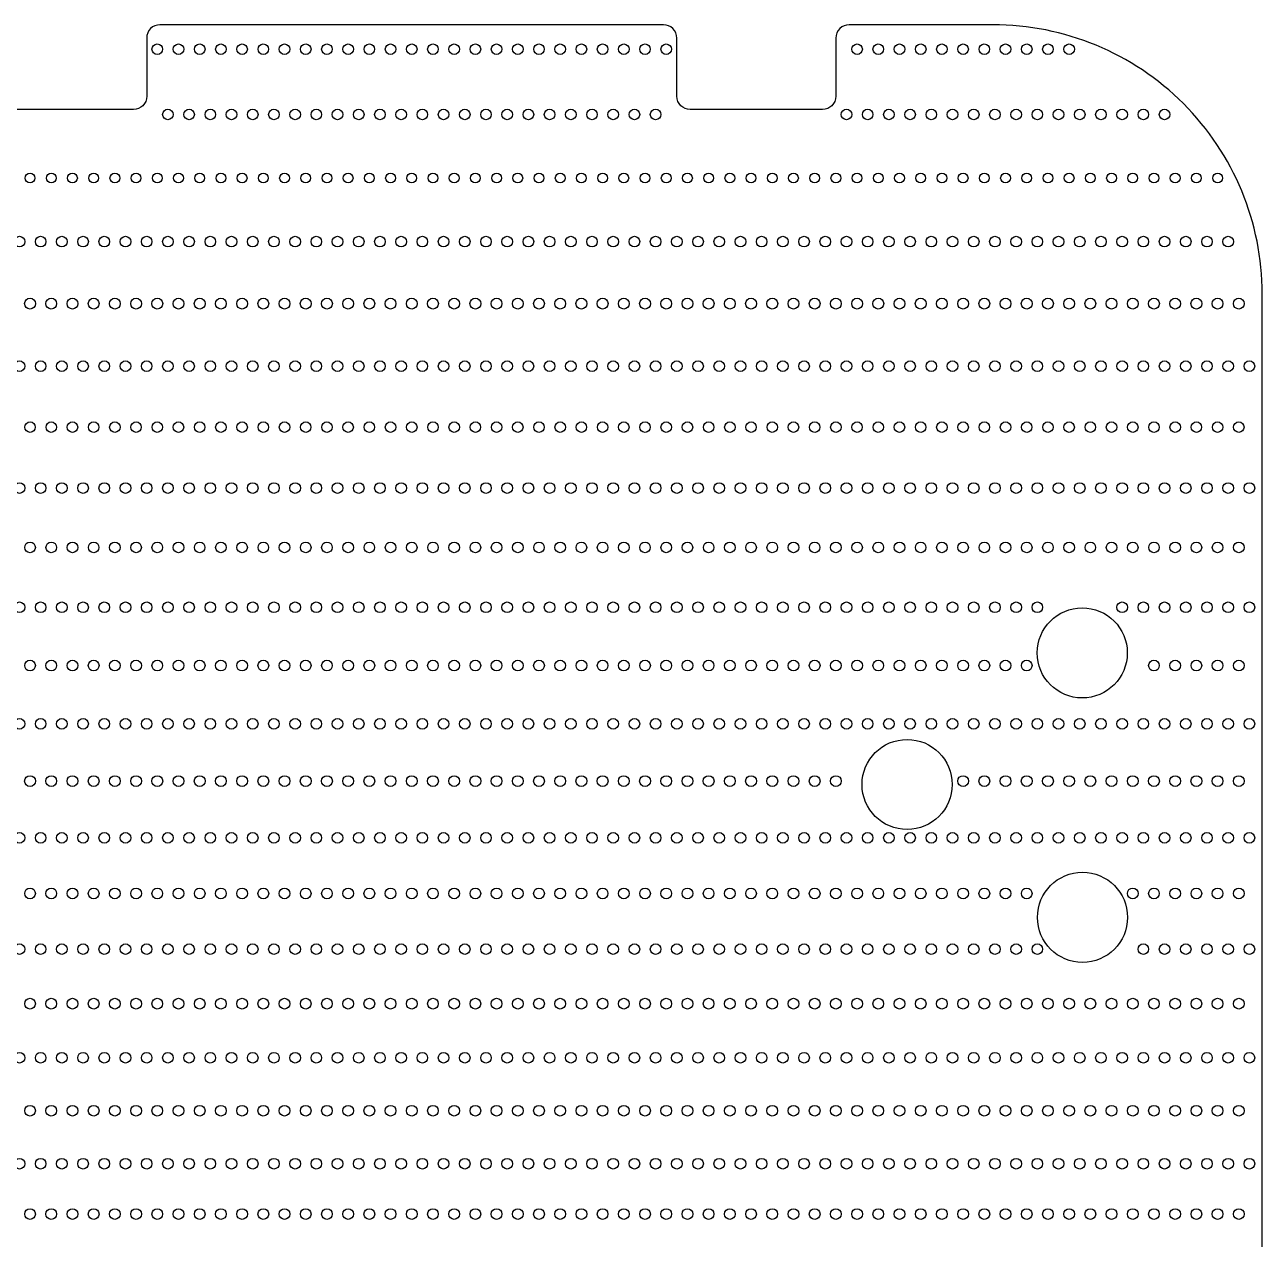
# Model space of a CAD drawing. Extents: x -22.5 to 22.5, y -22.5 to 22.5.
# Drawn here: x -0.8 to 22.54, y -0.38 to 22.54 of the extents above; entities that cross this region are included whole.
import ezdxf

# ---------------------------------------------------------------- set-up
doc = ezdxf.new("R2010")
doc.units = 0
doc.layers.add('AREA ENGRAVE', color=1, linetype='continuous')
doc.layers.add('CUT', color=7, linetype='continuous')

# ---------------------------------------------------------------- blocks, each defined once
blk = doc.blocks.new('SKETCH024')
at = {"layer": 'CUT', "color": 0}
blk.add_lwpolyline([(-17.463, -22.543), (17.463, -22.543, 0.414214), (22.542, -17.463), (22.542, 17.463, 0.414214), (17.463, 22.542), (14.75, 22.542, 0.414214), (14.5, 22.292), (14.5, 21.192, -0.414214), (14.25, 20.942), (11.75, 20.942, -0.414214), (11.5, 21.192), (11.5, 22.292, 0.414214), (11.25, 22.542), (1.75, 22.542, 0.414214), (1.5, 22.292), (1.5, 21.192, -0.414214), (1.25, 20.942), (-1.25, 20.942, -0.414214)], format="xyb", dxfattribs=at)
for centre in [(19.147, 10.689), (15.844, 8.206), (19.152, 5.699)]:
    blk.add_circle(centre, 0.85, dxfattribs=at)
blk = doc.blocks.new('SKETCH048')
at = {"layer": 'AREA ENGRAVE', "color": 1}
for centre, radius in [((1.7, 22.08), 0.1), ((2.1, 22.08), 0.1), ((2.5, 22.08), 0.1), ((2.9, 22.08), 0.1), ((3.3, 22.08), 0.1), ((3.7, 22.08), 0.1), ((4.1, 22.08), 0.1), ((4.5, 22.08), 0.1), ((4.9, 22.08), 0.1), ((5.3, 22.08), 0.1), ((5.7, 22.08), 0.1), ((6.1, 22.08), 0.1), ((6.5, 22.08), 0.1), ((6.9, 22.08), 0.1), ((7.3, 22.08), 0.1), ((7.7, 22.08), 0.1), ((8.1, 22.08), 0.1), ((8.5, 22.08), 0.1), ((8.9, 22.08), 0.1), ((9.3, 22.08), 0.1), ((9.7, 22.08), 0.1), ((10.1, 22.08), 0.1), ((10.5, 22.08), 0.1), ((10.9, 22.08), 0.1), ((11.3, 22.08), 0.1), ((14.9, 22.08), 0.1), ((15.3, 22.08), 0.1), ((15.7, 22.08), 0.1), ((16.1, 22.08), 0.1), ((16.5, 22.08), 0.1), ((16.9, 22.08), 0.1), ((17.3, 22.08), 0.1), ((17.7, 22.08), 0.1), ((18.1, 22.08), 0.1), ((18.5, 22.08), 0.1), ((18.9, 22.08), 0.1), ((1.9, 20.85), 0.1), ((2.3, 20.85), 0.1), ((2.7, 20.85), 0.1), ((3.1, 20.85), 0.1), ((3.5, 20.85), 0.1), ((3.9, 20.85), 0.1), ((4.3, 20.85), 0.1), ((4.7, 20.85), 0.1), ((5.1, 20.85), 0.1), ((5.5, 20.85), 0.1), ((5.9, 20.85), 0.1), ((6.3, 20.85), 0.1), ((6.7, 20.85), 0.1), ((7.1, 20.85), 0.1), ((7.5, 20.85), 0.1), ((7.9, 20.85), 0.1), ((8.3, 20.85), 0.1), ((8.7, 20.85), 0.1), ((9.1, 20.85), 0.1), ((9.5, 20.85), 0.1), ((9.9, 20.85), 0.1), ((10.3, 20.85), 0.1), ((10.7, 20.85), 0.1), ((11.1, 20.85), 0.1), ((14.7, 20.85), 0.1), ((15.1, 20.85), 0.1), ((15.5, 20.85), 0.1), ((15.9, 20.85), 0.1), ((16.3, 20.85), 0.1), ((16.7, 20.85), 0.1), ((17.1, 20.85), 0.1), ((17.5, 20.85), 0.1), ((17.9, 20.85), 0.1), ((18.3, 20.85), 0.1), ((18.7, 20.85), 0.1), ((19.1, 20.85), 0.1), ((19.5, 20.85), 0.1), ((19.9, 20.85), 0.1), ((20.3, 20.85), 0.1), ((20.7, 20.85), 0.1), ((-0.7, 19.65), 0.0924), ((-0.3, 19.65), 0.0924), ((0.1, 19.65), 0.0924), ((0.5, 19.65), 0.0924), ((0.9, 19.65), 0.0924), ((1.3, 19.65), 0.0924), ((1.7, 19.65), 0.0924), ((2.1, 19.65), 0.0924), ((2.5, 19.65), 0.0924), ((2.9, 19.65), 0.0924), ((3.3, 19.65), 0.0924), ((3.7, 19.65), 0.0924), ((4.1, 19.65), 0.0924), ((4.5, 19.65), 0.0924), ((4.9, 19.65), 0.0924), ((5.3, 19.65), 0.0924), ((5.7, 19.65), 0.0924), ((6.1, 19.65), 0.0924), ((6.5, 19.65), 0.0924), ((6.9, 19.65), 0.0924), ((7.3, 19.65), 0.0924), ((7.7, 19.65), 0.0924), ((8.1, 19.65), 0.0924), ((8.5, 19.65), 0.0924), ((8.9, 19.65), 0.0924), ((9.3, 19.65), 0.0924), ((9.7, 19.65), 0.0924), ((10.1, 19.65), 0.0924), ((10.5, 19.65), 0.0924), ((10.9, 19.65), 0.0924), ((11.3, 19.65), 0.0924), ((11.7, 19.65), 0.0924), ((12.1, 19.65), 0.0924), ((12.5, 19.65), 0.0924), ((12.9, 19.65), 0.0924), ((13.3, 19.65), 0.0924), ((13.7, 19.65), 0.0924), ((14.1, 19.65), 0.0924), ((14.5, 19.65), 0.0924), ((14.9, 19.65), 0.0924), ((15.3, 19.65), 0.0924), ((15.7, 19.65), 0.0924), ((16.1, 19.65), 0.0924), ((16.5, 19.65), 0.0924), ((16.9, 19.65), 0.0924), ((17.3, 19.65), 0.0924), ((17.7, 19.65), 0.0924), ((18.1, 19.65), 0.0924), ((18.5, 19.65), 0.0924), ((18.9, 19.65), 0.0924), ((19.3, 19.65), 0.0924), ((19.7, 19.65), 0.0924), ((20.1, 19.65), 0.0924), ((20.5, 19.65), 0.0924), ((20.9, 19.65), 0.0924), ((21.3, 19.65), 0.0924), ((21.7, 19.65), 0.0924), ((-0.9, 18.45), 0.1), ((-0.5, 18.45), 0.1), ((-0.1, 18.45), 0.1), ((0.3, 18.45), 0.1), ((0.7, 18.45), 0.1), ((1.1, 18.45), 0.1), ((1.5, 18.45), 0.1), ((1.9, 18.45), 0.1), ((2.3, 18.45), 0.1), ((2.7, 18.45), 0.1), ((3.1, 18.45), 0.1), ((3.5, 18.45), 0.1), ((3.9, 18.45), 0.1), ((4.3, 18.45), 0.1), ((4.7, 18.45), 0.1), ((5.1, 18.45), 0.1), ((5.5, 18.45), 0.1), ((5.9, 18.45), 0.1), ((6.3, 18.45), 0.1), ((6.7, 18.45), 0.1), ((7.1, 18.45), 0.1), ((7.5, 18.45), 0.1), ((7.9, 18.45), 0.1), ((8.3, 18.45), 0.1), ((8.7, 18.45), 0.1), ((9.1, 18.45), 0.1), ((9.5, 18.45), 0.1), ((9.9, 18.45), 0.1), ((10.3, 18.45), 0.1), ((10.7, 18.45), 0.1), ((11.1, 18.45), 0.1), ((11.5, 18.45), 0.1), ((11.9, 18.45), 0.1), ((12.3, 18.45), 0.1), ((12.7, 18.45), 0.1), ((13.1, 18.45), 0.1), ((13.5, 18.45), 0.1), ((13.9, 18.45), 0.1), ((14.3, 18.45), 0.1), ((14.7, 18.45), 0.1), ((15.1, 18.45), 0.1), ((15.5, 18.45), 0.1), ((15.9, 18.45), 0.1), ((16.3, 18.45), 0.1), ((16.7, 18.45), 0.1), ((17.1, 18.45), 0.1), ((17.5, 18.45), 0.1), ((17.9, 18.45), 0.1), ((18.3, 18.45), 0.1), ((18.7, 18.45), 0.1), ((19.1, 18.45), 0.1), ((19.5, 18.45), 0.1), ((19.9, 18.45), 0.1), ((20.3, 18.45), 0.1), ((20.7, 18.45), 0.1), ((21.1, 18.45), 0.1), ((21.5, 18.45), 0.1), ((21.9, 18.45), 0.1), ((-0.7, 17.28), 0.102), ((-0.3, 17.28), 0.102), ((0.1, 17.28), 0.102), ((0.5, 17.28), 0.102), ((0.9, 17.28), 0.102), ((1.3, 17.28), 0.102), ((1.7, 17.28), 0.102), ((2.1, 17.28), 0.102), ((2.5, 17.28), 0.102), ((2.9, 17.28), 0.102), ((3.3, 17.28), 0.102), ((3.7, 17.28), 0.102), ((4.1, 17.28), 0.102), ((4.5, 17.28), 0.102), ((4.9, 17.28), 0.102), ((5.3, 17.28), 0.102), ((5.7, 17.28), 0.102), ((6.1, 17.28), 0.102), ((6.5, 17.28), 0.102), ((6.9, 17.28), 0.102), ((7.3, 17.28), 0.102), ((7.7, 17.28), 0.102), ((8.1, 17.28), 0.102), ((8.5, 17.28), 0.102), ((8.9, 17.28), 0.102), ((9.3, 17.28), 0.102), ((9.7, 17.28), 0.102), ((10.1, 17.28), 0.102), ((10.5, 17.28), 0.102), ((10.9, 17.28), 0.102), ((11.3, 17.28), 0.102), ((11.7, 17.28), 0.102), ((12.1, 17.28), 0.102), ((12.5, 17.28), 0.102), ((12.9, 17.28), 0.102), ((13.3, 17.28), 0.102), ((13.7, 17.28), 0.102), ((14.1, 17.28), 0.102), ((14.5, 17.28), 0.102), ((14.9, 17.28), 0.102), ((15.3, 17.28), 0.102), ((15.7, 17.28), 0.102), ((16.1, 17.28), 0.102), ((16.5, 17.28), 0.102), ((16.9, 17.28), 0.102), ((17.3, 17.28), 0.102), ((17.7, 17.28), 0.102), ((18.1, 17.28), 0.102), ((18.5, 17.28), 0.102), ((18.9, 17.28), 0.102), ((19.3, 17.28), 0.102), ((19.7, 17.28), 0.102), ((20.1, 17.28), 0.102), ((20.5, 17.28), 0.102), ((20.9, 17.28), 0.102), ((21.3, 17.28), 0.102), ((21.7, 17.28), 0.102), ((22.1, 17.28), 0.102), ((-0.9, 16.1), 0.1), ((-0.5, 16.1), 0.1), ((-0.1, 16.1), 0.1), ((0.3, 16.1), 0.1), ((0.7, 16.1), 0.1), ((1.1, 16.1), 0.1), ((1.5, 16.1), 0.1), ((1.9, 16.1), 0.1), ((2.3, 16.1), 0.1), ((2.7, 16.1), 0.1), ((3.1, 16.1), 0.1), ((3.5, 16.1), 0.1), ((3.9, 16.1), 0.1), ((4.3, 16.1), 0.1), ((4.7, 16.1), 0.1), ((5.1, 16.1), 0.1), ((5.5, 16.1), 0.1), ((5.9, 16.1), 0.1), ((6.3, 16.1), 0.1), ((6.7, 16.1), 0.1), ((7.1, 16.1), 0.1), ((7.5, 16.1), 0.1), ((7.9, 16.1), 0.1), ((8.3, 16.1), 0.1), ((8.7, 16.1), 0.1), ((9.1, 16.1), 0.1), ((9.5, 16.1), 0.1), ((9.9, 16.1), 0.1), ((10.3, 16.1), 0.1), ((10.7, 16.1), 0.1), ((11.1, 16.1), 0.1), ((11.5, 16.1), 0.1), ((11.9, 16.1), 0.1), ((12.3, 16.1), 0.1), ((12.7, 16.1), 0.1), ((13.1, 16.1), 0.1), ((13.5, 16.1), 0.1), ((13.9, 16.1), 0.1), ((14.3, 16.1), 0.1), ((14.7, 16.1), 0.1), ((15.1, 16.1), 0.1), ((15.5, 16.1), 0.1), ((15.9, 16.1), 0.1), ((16.3, 16.1), 0.1), ((16.7, 16.1), 0.1), ((17.1, 16.1), 0.1), ((17.5, 16.1), 0.1), ((17.9, 16.1), 0.1), ((18.3, 16.1), 0.1), ((18.7, 16.1), 0.1), ((19.1, 16.1), 0.1), ((19.5, 16.1), 0.1), ((19.9, 16.1), 0.1), ((20.3, 16.1), 0.1), ((20.7, 16.1), 0.1), ((21.1, 16.1), 0.1), ((21.5, 16.1), 0.1), ((21.9, 16.1), 0.1), ((22.3, 16.1), 0.1), ((-0.7, 14.95), 0.0989), ((-0.3, 14.95), 0.0989), ((0.1, 14.95), 0.0989), ((0.5, 14.95), 0.0989), ((0.9, 14.95), 0.0989), ((1.3, 14.95), 0.0989), ((1.7, 14.95), 0.0989), ((2.1, 14.95), 0.0989), ((2.5, 14.95), 0.0989), ((2.9, 14.95), 0.0989), ((3.3, 14.95), 0.0989), ((3.7, 14.95), 0.0989), ((4.1, 14.95), 0.0989), ((4.5, 14.95), 0.0989), ((4.9, 14.95), 0.0989), ((5.3, 14.95), 0.0989), ((5.7, 14.95), 0.0989), ((6.1, 14.95), 0.0989), ((6.5, 14.95), 0.0989), ((6.9, 14.95), 0.0989), ((7.3, 14.95), 0.0989), ((7.7, 14.95), 0.0989), ((8.1, 14.95), 0.0989), ((8.5, 14.95), 0.0989), ((8.9, 14.95), 0.0989), ((9.3, 14.95), 0.0989), ((9.7, 14.95), 0.0989), ((10.1, 14.95), 0.0989), ((10.5, 14.95), 0.0989), ((10.9, 14.95), 0.0989), ((11.3, 14.95), 0.0989), ((11.7, 14.95), 0.0989), ((12.1, 14.95), 0.0989), ((12.5, 14.95), 0.0989), ((12.9, 14.95), 0.0989), ((13.3, 14.95), 0.0989), ((13.7, 14.95), 0.0989), ((14.1, 14.95), 0.0989), ((14.5, 14.95), 0.0989), ((14.9, 14.95), 0.0989), ((15.3, 14.95), 0.0989), ((15.7, 14.95), 0.0989), ((16.1, 14.95), 0.0989), ((16.5, 14.95), 0.0989), ((16.9, 14.95), 0.0989), ((17.3, 14.95), 0.0989), ((17.7, 14.95), 0.0989), ((18.1, 14.95), 0.0989), ((18.5, 14.95), 0.0989), ((18.9, 14.95), 0.0989), ((19.3, 14.95), 0.0989), ((19.7, 14.95), 0.0989), ((20.1, 14.95), 0.0989), ((20.5, 14.95), 0.0989), ((20.9, 14.95), 0.0989), ((21.3, 14.95), 0.0989), ((21.7, 14.95), 0.0989), ((22.1, 14.95), 0.0989), ((-0.9, 13.8), 0.1), ((-0.5, 13.8), 0.1), ((-0.1, 13.8), 0.1), ((0.3, 13.8), 0.1), ((0.7, 13.8), 0.1), ((1.1, 13.8), 0.1), ((1.5, 13.8), 0.1), ((1.9, 13.8), 0.1), ((2.3, 13.8), 0.1), ((2.7, 13.8), 0.1), ((3.1, 13.8), 0.1), ((3.5, 13.8), 0.1), ((3.9, 13.8), 0.1), ((4.3, 13.8), 0.1), ((4.7, 13.8), 0.1), ((5.1, 13.8), 0.1), ((5.5, 13.8), 0.1), ((5.9, 13.8), 0.1), ((6.3, 13.8), 0.1), ((6.7, 13.8), 0.1), ((7.1, 13.8), 0.1), ((7.5, 13.8), 0.1), ((7.9, 13.8), 0.1), ((8.3, 13.8), 0.1), ((8.7, 13.8), 0.1), ((9.1, 13.8), 0.1), ((9.5, 13.8), 0.1), ((9.9, 13.8), 0.1), ((10.3, 13.8), 0.1), ((10.7, 13.8), 0.1), ((11.1, 13.8), 0.1), ((11.5, 13.8), 0.1), ((11.9, 13.8), 0.1), ((12.3, 13.8), 0.1), ((12.7, 13.8), 0.1), ((13.1, 13.8), 0.1), ((13.5, 13.8), 0.1), ((13.9, 13.8), 0.1), ((14.3, 13.8), 0.1), ((14.7, 13.8), 0.1), ((15.1, 13.8), 0.1), ((15.5, 13.8), 0.1), ((15.9, 13.8), 0.1), ((16.3, 13.8), 0.1), ((16.7, 13.8), 0.1), ((17.1, 13.8), 0.1), ((17.5, 13.8), 0.1), ((17.9, 13.8), 0.1), ((18.3, 13.8), 0.1), ((18.7, 13.8), 0.1), ((19.1, 13.8), 0.1), ((19.5, 13.8), 0.1), ((19.9, 13.8), 0.1), ((20.3, 13.8), 0.1), ((20.7, 13.8), 0.1), ((21.1, 13.8), 0.1), ((21.5, 13.8), 0.1), ((21.9, 13.8), 0.1), ((22.3, 13.8), 0.1), ((-0.7, 12.68), 0.0999), ((-0.3, 12.68), 0.0999), ((0.1, 12.68), 0.0999), ((0.5, 12.68), 0.0999), ((0.9, 12.68), 0.0999), ((1.3, 12.68), 0.0999), ((1.7, 12.68), 0.0999), ((2.1, 12.68), 0.0999), ((2.5, 12.68), 0.0999), ((2.9, 12.68), 0.0999), ((3.3, 12.68), 0.0999), ((3.7, 12.68), 0.0999), ((4.1, 12.68), 0.0999), ((4.5, 12.68), 0.0999), ((4.9, 12.68), 0.0999), ((5.3, 12.68), 0.0999), ((5.7, 12.68), 0.0999), ((6.1, 12.68), 0.0999), ((6.5, 12.68), 0.0999), ((6.9, 12.68), 0.0999), ((7.3, 12.68), 0.0999), ((7.7, 12.68), 0.0999), ((8.1, 12.68), 0.0999), ((8.5, 12.68), 0.0999), ((8.9, 12.68), 0.0999), ((9.3, 12.68), 0.0999), ((9.7, 12.68), 0.0999), ((10.1, 12.68), 0.0999), ((10.5, 12.68), 0.0999), ((10.9, 12.68), 0.0999), ((11.3, 12.68), 0.0999), ((11.7, 12.68), 0.0999), ((12.1, 12.68), 0.0999), ((12.5, 12.68), 0.0999), ((12.9, 12.68), 0.0999), ((13.3, 12.68), 0.0999), ((13.7, 12.68), 0.0999), ((14.1, 12.68), 0.0999), ((14.5, 12.68), 0.0999), ((14.9, 12.68), 0.0999), ((15.3, 12.68), 0.0999), ((15.7, 12.68), 0.0999), ((16.1, 12.68), 0.0999), ((16.5, 12.68), 0.0999), ((16.9, 12.68), 0.0999), ((17.3, 12.68), 0.0999), ((17.7, 12.68), 0.0999), ((18.1, 12.68), 0.0999), ((18.5, 12.68), 0.0999), ((18.9, 12.68), 0.0999), ((19.3, 12.68), 0.0999), ((19.7, 12.68), 0.0999), ((20.1, 12.68), 0.0999), ((20.5, 12.68), 0.0999), ((20.9, 12.68), 0.0999), ((21.3, 12.68), 0.0999), ((21.7, 12.68), 0.0999), ((22.1, 12.68), 0.0999), ((-0.9, 11.55), 0.1), ((-0.5, 11.55), 0.1), ((-0.1, 11.55), 0.1), ((0.3, 11.55), 0.1), ((0.7, 11.55), 0.1), ((1.1, 11.55), 0.1), ((1.5, 11.55), 0.1), ((1.9, 11.55), 0.1), ((2.3, 11.55), 0.1), ((2.7, 11.55), 0.1), ((3.1, 11.55), 0.1), ((3.5, 11.55), 0.1), ((3.9, 11.55), 0.1), ((4.3, 11.55), 0.1), ((4.7, 11.55), 0.1), ((5.1, 11.55), 0.1), ((5.5, 11.55), 0.1), ((5.9, 11.55), 0.1), ((6.3, 11.55), 0.1), ((6.7, 11.55), 0.1), ((7.1, 11.55), 0.1), ((7.5, 11.55), 0.1), ((7.9, 11.55), 0.1), ((8.3, 11.55), 0.1), ((8.7, 11.55), 0.1), ((9.1, 11.55), 0.1), ((9.5, 11.55), 0.1), ((9.9, 11.55), 0.1), ((10.3, 11.55), 0.1), ((10.7, 11.55), 0.1), ((11.1, 11.55), 0.1), ((11.5, 11.55), 0.1), ((11.9, 11.55), 0.1), ((12.3, 11.55), 0.1), ((12.7, 11.55), 0.1), ((13.1, 11.55), 0.1), ((13.5, 11.55), 0.1), ((13.9, 11.55), 0.1), ((14.3, 11.55), 0.1), ((14.7, 11.55), 0.1), ((15.1, 11.55), 0.1), ((15.5, 11.55), 0.1), ((15.9, 11.55), 0.1), ((16.3, 11.55), 0.1), ((16.7, 11.55), 0.1), ((17.1, 11.55), 0.1), ((17.5, 11.55), 0.1), ((17.9, 11.55), 0.1), ((18.3, 11.55), 0.1), ((19.9, 11.55), 0.1), ((20.3, 11.55), 0.1), ((20.7, 11.55), 0.1), ((21.1, 11.55), 0.1), ((21.5, 11.55), 0.1), ((21.9, 11.55), 0.1), ((22.3, 11.55), 0.1), ((-0.7, 10.45), 0.101), ((-0.3, 10.45), 0.101), ((0.1, 10.45), 0.101), ((0.5, 10.45), 0.101), ((0.9, 10.45), 0.101), ((1.3, 10.45), 0.101), ((1.7, 10.45), 0.101), ((2.1, 10.45), 0.101), ((2.5, 10.45), 0.101), ((2.9, 10.45), 0.101), ((3.3, 10.45), 0.101), ((3.7, 10.45), 0.101), ((4.1, 10.45), 0.101), ((4.5, 10.45), 0.101), ((4.9, 10.45), 0.101), ((5.3, 10.45), 0.101), ((5.7, 10.45), 0.101), ((6.1, 10.45), 0.101), ((6.5, 10.45), 0.101), ((6.9, 10.45), 0.101), ((7.3, 10.45), 0.101), ((7.7, 10.45), 0.101), ((8.1, 10.45), 0.101), ((8.5, 10.45), 0.101), ((8.9, 10.45), 0.101), ((9.3, 10.45), 0.101), ((9.7, 10.45), 0.101), ((10.1, 10.45), 0.101), ((10.5, 10.45), 0.101), ((10.9, 10.45), 0.101), ((11.3, 10.45), 0.101), ((11.7, 10.45), 0.101), ((12.1, 10.45), 0.101), ((12.5, 10.45), 0.101), ((12.9, 10.45), 0.101), ((13.3, 10.45), 0.101), ((13.7, 10.45), 0.101), ((14.1, 10.45), 0.101), ((14.5, 10.45), 0.101), ((14.9, 10.45), 0.101), ((15.3, 10.45), 0.101), ((15.7, 10.45), 0.101), ((16.1, 10.45), 0.101), ((16.5, 10.45), 0.101), ((16.9, 10.45), 0.101), ((17.3, 10.45), 0.101), ((17.7, 10.45), 0.101), ((18.1, 10.45), 0.101), ((20.5, 10.45), 0.101), ((20.9, 10.45), 0.101), ((21.3, 10.45), 0.101), ((21.7, 10.45), 0.101), ((22.1, 10.45), 0.101), ((-0.9, 9.35), 0.1), ((-0.5, 9.35), 0.1), ((-0.1, 9.35), 0.1), ((0.3, 9.35), 0.1), ((0.7, 9.35), 0.1), ((1.1, 9.35), 0.1), ((1.5, 9.35), 0.1), ((1.9, 9.35), 0.1), ((2.3, 9.35), 0.1), ((2.7, 9.35), 0.1), ((3.1, 9.35), 0.1), ((3.5, 9.35), 0.1), ((3.9, 9.35), 0.1), ((4.3, 9.35), 0.1), ((4.7, 9.35), 0.1), ((5.1, 9.35), 0.1), ((5.5, 9.35), 0.1), ((5.9, 9.35), 0.1), ((6.3, 9.35), 0.1), ((6.7, 9.35), 0.1), ((7.1, 9.35), 0.1), ((7.5, 9.35), 0.1), ((7.9, 9.35), 0.1), ((8.3, 9.35), 0.1), ((8.7, 9.35), 0.1), ((9.1, 9.35), 0.1), ((9.5, 9.35), 0.1), ((9.9, 9.35), 0.1), ((10.3, 9.35), 0.1), ((10.7, 9.35), 0.1), ((11.1, 9.35), 0.1), ((11.5, 9.35), 0.1), ((11.9, 9.35), 0.1), ((12.3, 9.35), 0.1), ((12.7, 9.35), 0.1), ((13.1, 9.35), 0.1), ((13.5, 9.35), 0.1), ((13.9, 9.35), 0.1), ((14.3, 9.35), 0.1), ((14.7, 9.35), 0.1), ((15.1, 9.35), 0.1), ((15.5, 9.35), 0.1), ((15.9, 9.35), 0.1), ((16.3, 9.35), 0.1), ((16.7, 9.35), 0.1), ((17.1, 9.35), 0.1), ((17.5, 9.35), 0.1), ((17.9, 9.35), 0.1), ((18.3, 9.35), 0.1), ((18.7, 9.35), 0.1), ((19.1, 9.35), 0.1), ((19.5, 9.35), 0.1), ((19.9, 9.35), 0.1), ((20.3, 9.35), 0.1), ((20.7, 9.35), 0.1), ((21.1, 9.35), 0.1), ((21.5, 9.35), 0.1), ((21.9, 9.35), 0.1), ((22.3, 9.35), 0.1), ((-0.7, 8.27), 0.102), ((-0.3, 8.27), 0.102), ((0.1, 8.27), 0.102), ((0.5, 8.27), 0.102), ((0.9, 8.27), 0.102), ((1.3, 8.27), 0.102), ((1.7, 8.27), 0.102), ((2.1, 8.27), 0.102), ((2.5, 8.27), 0.102), ((2.9, 8.27), 0.102), ((3.3, 8.27), 0.102), ((3.7, 8.27), 0.102), ((4.1, 8.27), 0.102), ((4.5, 8.27), 0.102), ((4.9, 8.27), 0.102), ((5.3, 8.27), 0.102), ((5.7, 8.27), 0.102), ((6.1, 8.27), 0.102), ((6.5, 8.27), 0.102), ((6.9, 8.27), 0.102), ((7.3, 8.27), 0.102), ((7.7, 8.27), 0.102), ((8.1, 8.27), 0.102), ((8.5, 8.27), 0.102), ((8.9, 8.27), 0.102), ((9.3, 8.27), 0.102), ((9.7, 8.27), 0.102), ((10.1, 8.27), 0.102), ((10.5, 8.27), 0.102), ((10.9, 8.27), 0.102), ((11.3, 8.27), 0.102), ((11.7, 8.27), 0.102), ((12.1, 8.27), 0.102), ((12.5, 8.27), 0.102), ((12.9, 8.27), 0.102), ((13.3, 8.27), 0.102), ((13.7, 8.27), 0.102), ((14.1, 8.27), 0.102), ((14.5, 8.27), 0.102), ((16.9, 8.27), 0.102), ((17.3, 8.27), 0.102), ((17.7, 8.27), 0.102), ((18.1, 8.27), 0.102), ((18.5, 8.27), 0.102), ((18.9, 8.27), 0.102), ((19.3, 8.27), 0.102), ((19.7, 8.27), 0.102), ((20.1, 8.27), 0.102), ((20.5, 8.27), 0.102), ((20.9, 8.27), 0.102), ((21.3, 8.27), 0.102), ((21.7, 8.27), 0.102), ((22.1, 8.27), 0.102), ((-0.9, 7.2), 0.1), ((-0.5, 7.2), 0.1), ((-0.1, 7.2), 0.1), ((0.3, 7.2), 0.1), ((0.7, 7.2), 0.1), ((1.1, 7.2), 0.1), ((1.5, 7.2), 0.1), ((1.9, 7.2), 0.1), ((2.3, 7.2), 0.1), ((2.7, 7.2), 0.1), ((3.1, 7.2), 0.1), ((3.5, 7.2), 0.1), ((3.9, 7.2), 0.1), ((4.3, 7.2), 0.1), ((4.7, 7.2), 0.1), ((5.1, 7.2), 0.1), ((5.5, 7.2), 0.1), ((5.9, 7.2), 0.1), ((6.3, 7.2), 0.1), ((6.7, 7.2), 0.1), ((7.1, 7.2), 0.1), ((7.5, 7.2), 0.1), ((7.9, 7.2), 0.1), ((8.3, 7.2), 0.1), ((8.7, 7.2), 0.1), ((9.1, 7.2), 0.1), ((9.5, 7.2), 0.1), ((9.9, 7.2), 0.1), ((10.3, 7.2), 0.1), ((10.7, 7.2), 0.1), ((11.1, 7.2), 0.1), ((11.5, 7.2), 0.1), ((11.9, 7.2), 0.1), ((12.3, 7.2), 0.1), ((12.7, 7.2), 0.1), ((13.1, 7.2), 0.1), ((13.5, 7.2), 0.1), ((13.9, 7.2), 0.1), ((14.3, 7.2), 0.1), ((14.7, 7.2), 0.1), ((15.1, 7.2), 0.1), ((15.5, 7.2), 0.1), ((15.9, 7.2), 0.1), ((16.3, 7.2), 0.1), ((16.7, 7.2), 0.1), ((17.1, 7.2), 0.1), ((17.5, 7.2), 0.1), ((17.9, 7.2), 0.1), ((18.3, 7.2), 0.1), ((18.7, 7.2), 0.1), ((19.1, 7.2), 0.1), ((19.5, 7.2), 0.1), ((19.9, 7.2), 0.1), ((20.3, 7.2), 0.1), ((20.7, 7.2), 0.1), ((21.1, 7.2), 0.1), ((21.5, 7.2), 0.1), ((21.9, 7.2), 0.1), ((22.3, 7.2), 0.1), ((-0.7, 6.15), 0.101), ((-0.3, 6.15), 0.101), ((0.1, 6.15), 0.101), ((0.5, 6.15), 0.101), ((0.9, 6.15), 0.101), ((1.3, 6.15), 0.101), ((1.7, 6.15), 0.101), ((2.1, 6.15), 0.101), ((2.5, 6.15), 0.101), ((2.9, 6.15), 0.101), ((3.3, 6.15), 0.101), ((3.7, 6.15), 0.101), ((4.1, 6.15), 0.101), ((4.5, 6.15), 0.101), ((4.9, 6.15), 0.101), ((5.3, 6.15), 0.101), ((5.7, 6.15), 0.101), ((6.1, 6.15), 0.101), ((6.5, 6.15), 0.101), ((6.9, 6.15), 0.101), ((7.3, 6.15), 0.101), ((7.7, 6.15), 0.101), ((8.1, 6.15), 0.101), ((8.5, 6.15), 0.101), ((8.9, 6.15), 0.101), ((9.3, 6.15), 0.101), ((9.7, 6.15), 0.101), ((10.1, 6.15), 0.101), ((10.5, 6.15), 0.101), ((10.9, 6.15), 0.101), ((11.3, 6.15), 0.101), ((11.7, 6.15), 0.101), ((12.1, 6.15), 0.101), ((12.5, 6.15), 0.101), ((12.9, 6.15), 0.101), ((13.3, 6.15), 0.101), ((13.7, 6.15), 0.101), ((14.1, 6.15), 0.101), ((14.5, 6.15), 0.101), ((14.9, 6.15), 0.101), ((15.3, 6.15), 0.101), ((15.7, 6.15), 0.101), ((16.1, 6.15), 0.101), ((16.5, 6.15), 0.101), ((16.9, 6.15), 0.101), ((17.3, 6.15), 0.101), ((17.7, 6.15), 0.101), ((18.1, 6.15), 0.101), ((20.1, 6.15), 0.101), ((20.5, 6.15), 0.101), ((20.9, 6.15), 0.101), ((21.3, 6.15), 0.101), ((21.7, 6.15), 0.101), ((22.1, 6.15), 0.101), ((-0.9, 5.1), 0.1), ((-0.5, 5.1), 0.1), ((-0.1, 5.1), 0.1), ((0.3, 5.1), 0.1), ((0.7, 5.1), 0.1), ((1.1, 5.1), 0.1), ((1.5, 5.1), 0.1), ((1.9, 5.1), 0.1), ((2.3, 5.1), 0.1), ((2.7, 5.1), 0.1), ((3.1, 5.1), 0.1), ((3.5, 5.1), 0.1), ((3.9, 5.1), 0.1), ((4.3, 5.1), 0.1), ((4.7, 5.1), 0.1), ((5.1, 5.1), 0.1), ((5.5, 5.1), 0.1), ((5.9, 5.1), 0.1), ((6.3, 5.1), 0.1), ((6.7, 5.1), 0.1), ((7.1, 5.1), 0.1), ((7.5, 5.1), 0.1), ((7.9, 5.1), 0.1), ((8.3, 5.1), 0.1), ((8.7, 5.1), 0.1), ((9.1, 5.1), 0.1), ((9.5, 5.1), 0.1), ((9.9, 5.1), 0.1), ((10.3, 5.1), 0.1), ((10.7, 5.1), 0.1), ((11.1, 5.1), 0.1), ((11.5, 5.1), 0.1), ((11.9, 5.1), 0.1), ((12.3, 5.1), 0.1), ((12.7, 5.1), 0.1), ((13.1, 5.1), 0.1), ((13.5, 5.1), 0.1), ((13.9, 5.1), 0.1), ((14.3, 5.1), 0.1), ((14.7, 5.1), 0.1), ((15.1, 5.1), 0.1), ((15.5, 5.1), 0.1), ((15.9, 5.1), 0.1), ((16.3, 5.1), 0.1), ((16.7, 5.1), 0.1), ((17.1, 5.1), 0.1), ((17.5, 5.1), 0.1), ((17.9, 5.1), 0.1), ((18.3, 5.1), 0.1), ((20.3, 5.1), 0.1), ((20.7, 5.1), 0.1), ((21.1, 5.1), 0.1), ((21.5, 5.1), 0.1), ((21.9, 5.1), 0.1), ((22.3, 5.1), 0.1), ((-0.7, 4.07), 0.101), ((-0.3, 4.07), 0.101), ((0.1, 4.07), 0.101), ((0.5, 4.07), 0.101), ((0.9, 4.07), 0.101), ((1.3, 4.07), 0.101), ((1.7, 4.07), 0.101), ((2.1, 4.07), 0.101), ((2.5, 4.07), 0.101), ((2.9, 4.07), 0.101), ((3.3, 4.07), 0.101), ((3.7, 4.07), 0.101), ((4.1, 4.07), 0.101), ((4.5, 4.07), 0.101), ((4.9, 4.07), 0.101), ((5.3, 4.07), 0.101), ((5.7, 4.07), 0.101), ((6.1, 4.07), 0.101), ((6.5, 4.07), 0.101), ((6.9, 4.07), 0.101), ((7.3, 4.07), 0.101), ((7.7, 4.07), 0.101), ((8.1, 4.07), 0.101), ((8.5, 4.07), 0.101), ((8.9, 4.07), 0.101), ((9.3, 4.07), 0.101), ((9.7, 4.07), 0.101), ((10.1, 4.07), 0.101), ((10.5, 4.07), 0.101), ((10.9, 4.07), 0.101), ((11.3, 4.07), 0.101), ((11.7, 4.07), 0.101), ((12.1, 4.07), 0.101), ((12.5, 4.07), 0.101), ((12.9, 4.07), 0.101), ((13.3, 4.07), 0.101), ((13.7, 4.07), 0.101), ((14.1, 4.07), 0.101), ((14.5, 4.07), 0.101), ((14.9, 4.07), 0.101), ((15.3, 4.07), 0.101), ((15.7, 4.07), 0.101), ((16.1, 4.07), 0.101), ((16.5, 4.07), 0.101), ((16.9, 4.07), 0.101), ((17.3, 4.07), 0.101), ((17.7, 4.07), 0.101), ((18.1, 4.07), 0.101), ((18.5, 4.07), 0.101), ((18.9, 4.07), 0.101), ((19.3, 4.07), 0.101), ((19.7, 4.07), 0.101), ((20.1, 4.07), 0.101), ((20.5, 4.07), 0.101), ((20.9, 4.07), 0.101), ((21.3, 4.07), 0.101), ((21.7, 4.07), 0.101), ((22.1, 4.07), 0.101), ((-0.9, 3.05), 0.1), ((-0.5, 3.05), 0.1), ((-0.1, 3.05), 0.1), ((0.3, 3.05), 0.1), ((0.7, 3.05), 0.1), ((1.1, 3.05), 0.1), ((1.5, 3.05), 0.1), ((1.9, 3.05), 0.1), ((2.3, 3.05), 0.1), ((2.7, 3.05), 0.1), ((3.1, 3.05), 0.1), ((3.5, 3.05), 0.1), ((3.9, 3.05), 0.1), ((4.3, 3.05), 0.1), ((4.7, 3.05), 0.1), ((5.1, 3.05), 0.1), ((5.5, 3.05), 0.1), ((5.9, 3.05), 0.1), ((6.3, 3.05), 0.1), ((6.7, 3.05), 0.1), ((7.1, 3.05), 0.1), ((7.5, 3.05), 0.1), ((7.9, 3.05), 0.1), ((8.3, 3.05), 0.1), ((8.7, 3.05), 0.1), ((9.1, 3.05), 0.1), ((9.5, 3.05), 0.1), ((9.9, 3.05), 0.1), ((10.3, 3.05), 0.1), ((10.7, 3.05), 0.1), ((11.1, 3.05), 0.1), ((11.5, 3.05), 0.1), ((11.9, 3.05), 0.1), ((12.3, 3.05), 0.1), ((12.7, 3.05), 0.1), ((13.1, 3.05), 0.1), ((13.5, 3.05), 0.1), ((13.9, 3.05), 0.1), ((14.3, 3.05), 0.1), ((14.7, 3.05), 0.1), ((15.1, 3.05), 0.1), ((15.5, 3.05), 0.1), ((15.9, 3.05), 0.1), ((16.3, 3.05), 0.1), ((16.7, 3.05), 0.1), ((17.1, 3.05), 0.1), ((17.5, 3.05), 0.1), ((17.9, 3.05), 0.1), ((18.3, 3.05), 0.1), ((18.7, 3.05), 0.1), ((19.1, 3.05), 0.1), ((19.5, 3.05), 0.1), ((19.9, 3.05), 0.1), ((20.3, 3.05), 0.1), ((20.7, 3.05), 0.1), ((21.1, 3.05), 0.1), ((21.5, 3.05), 0.1), ((21.9, 3.05), 0.1), ((22.3, 3.05), 0.1), ((-0.7, 2.05), 0.101), ((-0.3, 2.05), 0.101), ((0.1, 2.05), 0.101), ((0.5, 2.05), 0.101), ((0.9, 2.05), 0.101), ((1.3, 2.05), 0.101), ((1.7, 2.05), 0.101), ((2.1, 2.05), 0.101), ((2.5, 2.05), 0.101), ((2.9, 2.05), 0.101), ((3.3, 2.05), 0.101), ((3.7, 2.05), 0.101), ((4.1, 2.05), 0.101), ((4.5, 2.05), 0.101), ((4.9, 2.05), 0.101), ((5.3, 2.05), 0.101), ((5.7, 2.05), 0.101), ((6.1, 2.05), 0.101), ((6.5, 2.05), 0.101), ((6.9, 2.05), 0.101), ((7.3, 2.05), 0.101), ((7.7, 2.05), 0.101), ((8.1, 2.05), 0.101), ((8.5, 2.05), 0.101), ((8.9, 2.05), 0.101), ((9.3, 2.05), 0.101), ((9.7, 2.05), 0.101), ((10.1, 2.05), 0.101), ((10.5, 2.05), 0.101), ((10.9, 2.05), 0.101), ((11.3, 2.05), 0.101), ((11.7, 2.05), 0.101), ((12.1, 2.05), 0.101), ((12.5, 2.05), 0.101), ((12.9, 2.05), 0.101), ((13.3, 2.05), 0.101), ((13.7, 2.05), 0.101), ((14.1, 2.05), 0.101), ((14.5, 2.05), 0.101), ((14.9, 2.05), 0.101), ((15.3, 2.05), 0.101), ((15.7, 2.05), 0.101), ((16.1, 2.05), 0.101), ((16.5, 2.05), 0.101), ((16.9, 2.05), 0.101), ((17.3, 2.05), 0.101), ((17.7, 2.05), 0.101), ((18.1, 2.05), 0.101), ((18.5, 2.05), 0.101), ((18.9, 2.05), 0.101), ((19.3, 2.05), 0.101), ((19.7, 2.05), 0.101), ((20.1, 2.05), 0.101), ((20.5, 2.05), 0.101), ((20.9, 2.05), 0.101), ((21.3, 2.05), 0.101), ((21.7, 2.05), 0.101), ((22.1, 2.05), 0.101), ((-0.9, 1.05), 0.1), ((-0.5, 1.05), 0.1), ((-0.1, 1.05), 0.1), ((0.3, 1.05), 0.1), ((0.7, 1.05), 0.1), ((1.1, 1.05), 0.1), ((1.5, 1.05), 0.1), ((1.9, 1.05), 0.1), ((2.3, 1.05), 0.1), ((2.7, 1.05), 0.1), ((3.1, 1.05), 0.1), ((3.5, 1.05), 0.1), ((3.9, 1.05), 0.1), ((4.3, 1.05), 0.1), ((4.7, 1.05), 0.1), ((5.1, 1.05), 0.1), ((5.5, 1.05), 0.1), ((5.9, 1.05), 0.1), ((6.3, 1.05), 0.1), ((6.7, 1.05), 0.1), ((7.1, 1.05), 0.1), ((7.5, 1.05), 0.1), ((7.9, 1.05), 0.1), ((8.3, 1.05), 0.1), ((8.7, 1.05), 0.1), ((9.1, 1.05), 0.1), ((9.5, 1.05), 0.1), ((9.9, 1.05), 0.1), ((10.3, 1.05), 0.1), ((10.7, 1.05), 0.1), ((11.1, 1.05), 0.1), ((11.5, 1.05), 0.1), ((11.9, 1.05), 0.1), ((12.3, 1.05), 0.1), ((12.7, 1.05), 0.1), ((13.1, 1.05), 0.1), ((13.5, 1.05), 0.1), ((13.9, 1.05), 0.1), ((14.3, 1.05), 0.1), ((14.7, 1.05), 0.1), ((15.1, 1.05), 0.1), ((15.5, 1.05), 0.1), ((15.9, 1.05), 0.1), ((16.3, 1.05), 0.1), ((16.7, 1.05), 0.1), ((17.1, 1.05), 0.1), ((17.5, 1.05), 0.1), ((17.9, 1.05), 0.1), ((18.3, 1.05), 0.1), ((18.7, 1.05), 0.1), ((19.1, 1.05), 0.1), ((19.5, 1.05), 0.1), ((19.9, 1.05), 0.1), ((20.3, 1.05), 0.1), ((20.7, 1.05), 0.1), ((21.1, 1.05), 0.1), ((21.5, 1.05), 0.1), ((21.9, 1.05), 0.1), ((22.3, 1.05), 0.1), ((-0.7, 0.1), 0.101), ((-0.3, 0.1), 0.101), ((0.1, 0.1), 0.101), ((0.5, 0.1), 0.101), ((0.9, 0.1), 0.101), ((1.3, 0.1), 0.101), ((1.7, 0.1), 0.101), ((2.1, 0.1), 0.101), ((2.5, 0.1), 0.101), ((2.9, 0.1), 0.101), ((3.3, 0.1), 0.101), ((3.7, 0.1), 0.101), ((4.1, 0.1), 0.101), ((4.5, 0.1), 0.101), ((4.9, 0.1), 0.101), ((5.3, 0.1), 0.101), ((5.7, 0.1), 0.101), ((6.1, 0.1), 0.101), ((6.5, 0.1), 0.101), ((6.9, 0.1), 0.101), ((7.3, 0.1), 0.101), ((7.7, 0.1), 0.101), ((8.1, 0.1), 0.101), ((8.5, 0.1), 0.101), ((8.9, 0.1), 0.101), ((9.3, 0.1), 0.101), ((9.7, 0.1), 0.101), ((10.1, 0.1), 0.101), ((10.5, 0.1), 0.101), ((10.9, 0.1), 0.101), ((11.3, 0.1), 0.101), ((11.7, 0.1), 0.101), ((12.1, 0.1), 0.101), ((12.5, 0.1), 0.101), ((12.9, 0.1), 0.101), ((13.3, 0.1), 0.101), ((13.7, 0.1), 0.101), ((14.1, 0.1), 0.101), ((14.5, 0.1), 0.101), ((14.9, 0.1), 0.101), ((15.3, 0.1), 0.101), ((15.7, 0.1), 0.101), ((16.1, 0.1), 0.101), ((16.5, 0.1), 0.101), ((16.9, 0.1), 0.101), ((17.3, 0.1), 0.101), ((17.7, 0.1), 0.101), ((18.1, 0.1), 0.101), ((18.5, 0.1), 0.101), ((18.9, 0.1), 0.101), ((19.3, 0.1), 0.101), ((19.7, 0.1), 0.101), ((20.1, 0.1), 0.101), ((20.5, 0.1), 0.101), ((20.9, 0.1), 0.101), ((21.3, 0.1), 0.101), ((21.7, 0.1), 0.101), ((22.1, 0.1), 0.101)]:
    blk.add_circle(centre, radius, dxfattribs=at)

msp = doc.modelspace()

# ---------------------------------------------------------------- block references
at = {"layer": 'AREA ENGRAVE', "color": 1}
msp.add_blockref('SKETCH048', (0, 0), dxfattribs=at)
at = {"layer": 'CUT', "color": 0}
msp.add_blockref('SKETCH024', (0, 0), dxfattribs=at)

doc.saveas('drawing.dxf')
